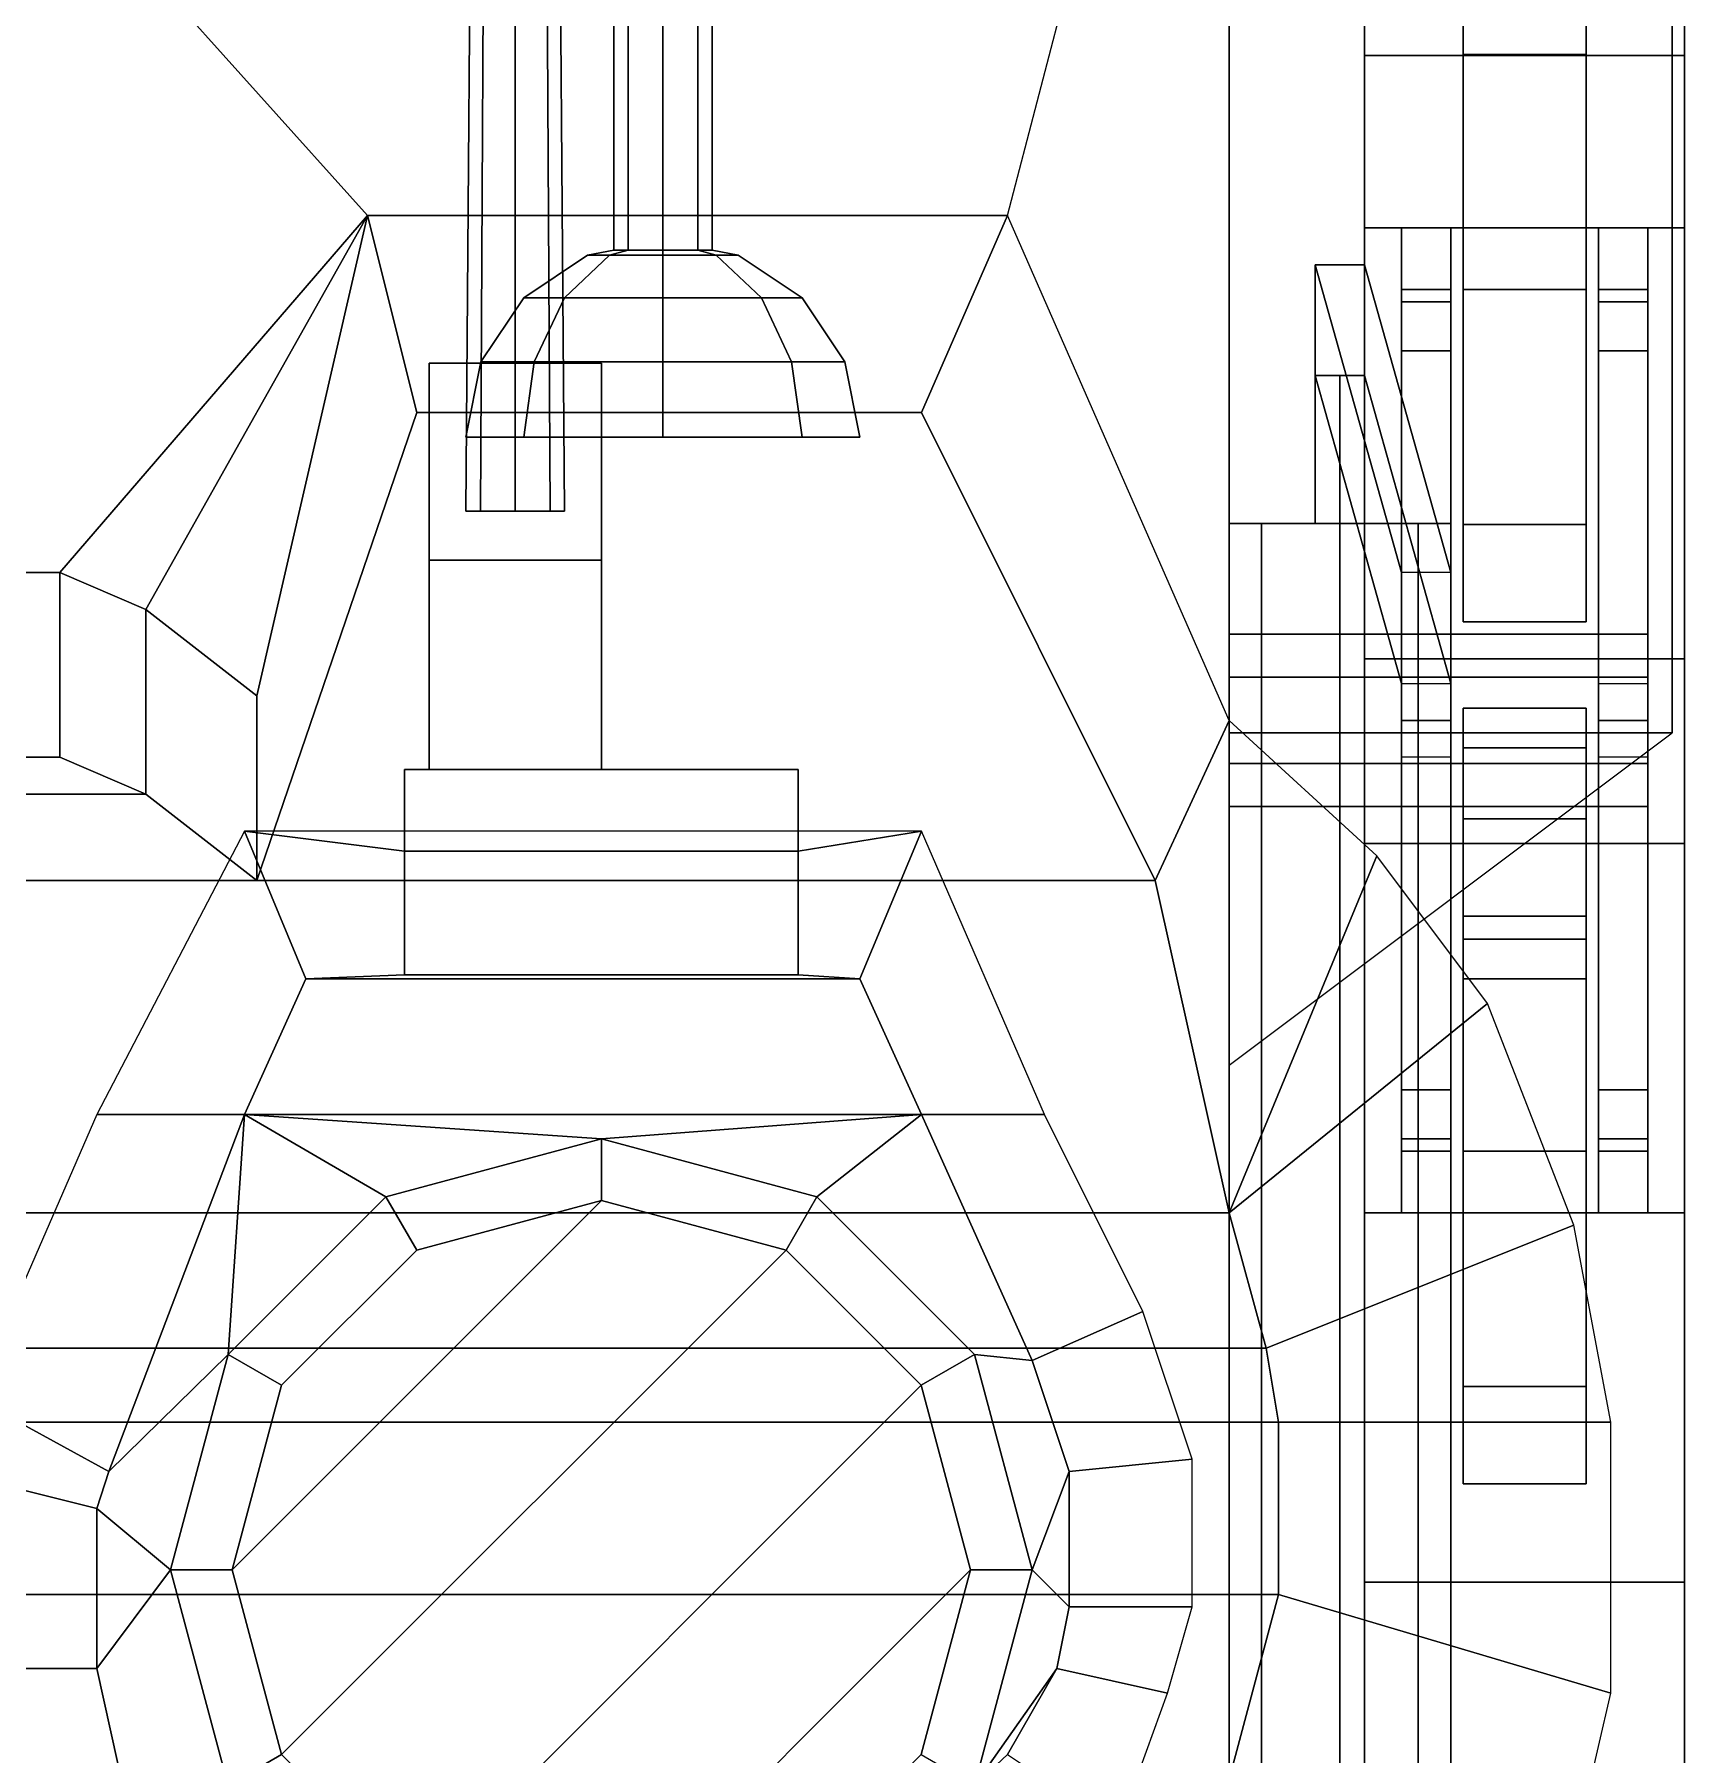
# Model space of a CAD drawing. Header units: millimetres. Extents: x -1 to 3, y -2.2 to 12.
# Drawn here: x -0.311 to 1.03, y -0.04 to 1.357 of the extents above; entities that cross this region are included whole.
import ezdxf

# ---------------------------------------------------------------- set-up
doc = ezdxf.new("R2010")
doc.units = ezdxf.units.MM
for name, color, linetype in [('barrel', 1, 'Continuous'), ('mg', 1, 'Continuous'), ('mudguards', 6, 'Continuous'), ('sleeve', 5, 'Continuous'), ('suspension', 5, 'Continuous'), ('tracks', 3, 'Continuous'), ('turret', 2, 'Continuous'), ('wheels', 2, 'Continuous')]:
    doc.layers.add(name, color=color, linetype=linetype)

msp = doc.modelspace()

# ---------------------------------------------------------------- linework, layer by layer
for points in [[(0.48, 1.21, 1.0494), (0.66, 1.9, 0.88), (-0.66, 1.9, 0.88), (-0.04, 1.21, 1.0494)], [(-0.29, 0.92, 1.1205), (-0.04, 1.21, 1.0494), (-0.66, 1.9, 0.88), (-0.44, 0.92, 1.1205)], [(0.66, -1.96, 0.88), (0.66, -1.96, 0.47), (0.66, 1.88, 0.55), (0.66, 1.9, 0.88)], [(0.66, -0.46, 1.0593), (0.66, -1.96, 0.88), (0.66, 1.9, 0.88), (0.66, 0.8, 1.15)], [(0.66, -1.96, 0.47), (0.66, -1.83, 0.36), (0.66, 1.42, 0.36), (0.66, 1.88, 0.55)], [(0.66, 1.42, 0.36), (0.66, -1.83, 0.36), (-0.66, -1.83, 0.36), (-0.66, 1.42, 0.36)], [(-0.22, 0.89, 1.1279), (-0.04, 1.21, 1.0494), (-0.04, 1.21, 1.0494), (-0.29, 0.92, 1.1205)], [(-0.13, 0.82, 1.1451), (-0.04, 1.21, 1.0494), (-0.04, 1.21, 1.0494), (-0.22, 0.89, 1.1279)], [(-0.04, 1.21, 1.0494), (-0.13, 0.82, 1.1451), (-0.13, 0.67, 1.49), (0, 1.05, 1.49)], [(0.41, 1.05, 1.49), (0.48, 1.21, 1.0494), (-0.04, 1.21, 1.0494), (0, 1.05, 1.49)], [(0.6, 0.67, 1.49), (0.66, 0.8, 1.15), (0.48, 1.21, 1.0494), (0.41, 1.05, 1.49)], [(0, 1.05, 1.49), (-0.13, 0.67, 1.49), (0.6, 0.67, 1.49), (0.41, 1.05, 1.49)], [(-0.29, 0.77, 1.49), (-0.29, 0.92, 1.1205), (-0.44, 0.92, 1.1205), (-0.44, 0.77, 1.49)], [(-0.22, 0.74, 1.49), (-0.22, 0.89, 1.1279), (-0.29, 0.92, 1.1205), (-0.29, 0.77, 1.49)], [(-0.13, 0.67, 1.49), (-0.13, 0.82, 1.1451), (-0.22, 0.89, 1.1279), (-0.22, 0.74, 1.49)], [(0.66, 0.4, 1.49), (0.66, 0.4, 1.49), (0.66, 0.8, 1.15), (0.6, 0.67, 1.49)], [(0.78, 0.69, 1.1414), (0.78, 0.69, 1.1414), (0.66, 0.8, 1.15), (0.66, 0.4, 1.49)], [(-0.22, 0.74, 1.49), (-0.29, 0.77, 1.49), (-0.44, 0.77, 1.49), (-0.52, 0.74, 1.49)], [(-0.13, 0.67, 1.49), (-0.22, 0.74, 1.49), (-0.52, 0.74, 1.49), (-0.61, 0.67, 1.49)], [(0.87, 0.57, 1.132), (0.87, 0.57, 1.132), (0.78, 0.69, 1.1414), (0.66, 0.4, 1.49)], [(-0.61, 0.67, 1.49), (-0.66, 0.4, 1.49), (0.66, 0.4, 1.49), (0.6, 0.67, 1.49)], [(0.69, 0.29, 1.49), (0.94, 0.39, 1.1179), (0.87, 0.57, 1.132), (0.66, 0.4, 1.49)], [(-0.66, 0.4, 1.49), (-0.69, 0.29, 1.49), (0.69, 0.29, 1.49), (0.66, 0.4, 1.49)], [(0.7, 0.23, 1.49), (0.97, 0.23, 1.1054), (0.94, 0.39, 1.1179), (0.69, 0.29, 1.49)], [(-0.69, 0.29, 1.49), (-0.7, 0.23, 1.49), (0.7, 0.23, 1.49), (0.69, 0.29, 1.49)], [(-0.7, 0.23, 1.49), (-0.7, 0.09, 1.49), (0.7, 0.09, 1.49), (0.7, 0.23, 1.49)], [(0.7, 0.09, 1.49), (0.97, 0.01, 1.0882), (0.97, 0.23, 1.1054), (0.7, 0.23, 1.49)], [(-0.7, 0.09, 1.49), (-0.66, -0.06, 1.49), (0.66, -0.06, 1.49), (0.7, 0.09, 1.49)], [(0.66, -0.06, 1.49), (0.94, -0.12, 1.078), (0.97, 0.01, 1.0882), (0.7, 0.09, 1.49)]]:
    msp.add_3dface(points)
at = {"layer": 'barrel'}
for points in [[(0.0553, 1.64, 1.7447), (0.045, 1.64, 1.72), (0.04, 0.97, 1.72), (0.0517, 0.97, 1.7483)], [(0.045, 1.64, 1.72), (0.0553, 1.64, 1.6953), (0.0517, 0.97, 1.6917), (0.04, 0.97, 1.72)], [(0.08, 1.64, 1.755), (0.0553, 1.64, 1.7447), (0.0517, 0.97, 1.7483), (0.08, 0.97, 1.76)], [(0.0553, 1.64, 1.6953), (0.08, 1.64, 1.685), (0.08, 0.97, 1.68), (0.0517, 0.97, 1.6917)], [(0.1047, 1.64, 1.7447), (0.08, 1.64, 1.755), (0.08, 0.97, 1.76), (0.1083, 0.97, 1.7483)], [(0.08, 1.64, 1.685), (0.1047, 1.64, 1.6953), (0.1083, 0.97, 1.6917), (0.08, 0.97, 1.68)], [(0.115, 1.64, 1.72), (0.1047, 1.64, 1.7447), (0.1083, 0.97, 1.7483), (0.12, 0.97, 1.72)], [(0.1047, 1.64, 1.6953), (0.115, 1.64, 1.72), (0.12, 0.97, 1.72), (0.1083, 0.97, 1.6917)]]:
    msp.add_3dface(points, dxfattribs=at)
at = {"layer": 'mg'}
for points in [[(0.1717, 1.49, 1.2783), (0.16, 1.49, 1.25), (0.16, 1.182, 1.25), (0.1717, 1.182, 1.2783)], [(0.16, 1.49, 1.25), (0.1717, 1.49, 1.2217), (0.1717, 1.182, 1.2217), (0.16, 1.182, 1.25)], [(0.2, 1.49, 1.29), (0.1717, 1.49, 1.2783), (0.1717, 1.182, 1.2783), (0.2, 1.182, 1.29)], [(0.1717, 1.49, 1.2217), (0.2, 1.49, 1.21), (0.2, 1.182, 1.21), (0.1717, 1.182, 1.2217)], [(0.2283, 1.49, 1.2783), (0.2, 1.49, 1.29), (0.2, 1.182, 1.29), (0.2283, 1.182, 1.2783)], [(0.2, 1.49, 1.21), (0.2283, 1.49, 1.2217), (0.2283, 1.182, 1.2217), (0.2, 1.182, 1.21)], [(0.24, 1.49, 1.25), (0.2283, 1.49, 1.2783), (0.2283, 1.182, 1.2783), (0.24, 1.182, 1.25)], [(0.2283, 1.49, 1.2217), (0.24, 1.49, 1.25), (0.24, 1.182, 1.25), (0.2283, 1.182, 1.2217)], [(0.1388, 1.1778, 1.25), (0.0869, 1.1431, 1.25), (0.12, 1.1431, 1.33), (0.1567, 1.1778, 1.2933)], [(0.1567, 1.1778, 1.2067), (0.12, 1.1431, 1.17), (0.0869, 1.1431, 1.25), (0.1388, 1.1778, 1.25)], [(0.1567, 1.1778, 1.2933), (0.12, 1.1431, 1.33), (0.2, 1.1431, 1.3631), (0.2, 1.1778, 1.3112)], [(0.2, 1.1778, 1.1888), (0.2, 1.1431, 1.1369), (0.12, 1.1431, 1.17), (0.1567, 1.1778, 1.2067)], [(0.16, 1.182, 1.25), (0.1388, 1.1778, 1.25), (0.1567, 1.1778, 1.2933), (0.1717, 1.182, 1.2783)], [(0.1717, 1.182, 1.2217), (0.1567, 1.1778, 1.2067), (0.1388, 1.1778, 1.25), (0.16, 1.182, 1.25)], [(0.1717, 1.182, 1.2783), (0.1567, 1.1778, 1.2933), (0.2, 1.1778, 1.3112), (0.2, 1.182, 1.29)], [(0.2, 1.182, 1.21), (0.2, 1.1778, 1.1888), (0.1567, 1.1778, 1.2067), (0.1717, 1.182, 1.2217)], [(0.2283, 1.182, 1.2217), (0.2433, 1.1778, 1.2067), (0.2, 1.1778, 1.1888), (0.2, 1.182, 1.21)], [(0.2, 1.182, 1.29), (0.2, 1.1778, 1.3112), (0.2433, 1.1778, 1.2933), (0.2283, 1.182, 1.2783)], [(0.2, 1.1778, 1.3112), (0.2, 1.1431, 1.3631), (0.28, 1.1431, 1.33), (0.2433, 1.1778, 1.2933)], [(0.2433, 1.1778, 1.2067), (0.28, 1.1431, 1.17), (0.2, 1.1431, 1.1369), (0.2, 1.1778, 1.1888)], [(0.24, 1.182, 1.25), (0.2612, 1.1778, 1.25), (0.2433, 1.1778, 1.2067), (0.2283, 1.182, 1.2217)], [(0.2283, 1.182, 1.2783), (0.2433, 1.1778, 1.2933), (0.2612, 1.1778, 1.25), (0.24, 1.182, 1.25)], [(0.2433, 1.1778, 1.2933), (0.28, 1.1431, 1.33), (0.3131, 1.1431, 1.25), (0.2612, 1.1778, 1.25)], [(0.2612, 1.1778, 1.25), (0.3131, 1.1431, 1.25), (0.28, 1.1431, 1.17), (0.2433, 1.1778, 1.2067)], [(0.0869, 1.1431, 1.25), (0.0522, 1.0912, 1.25), (0.0955, 1.0912, 1.3545), (0.12, 1.1431, 1.33)], [(0.12, 1.1431, 1.17), (0.0955, 1.0912, 1.1455), (0.0522, 1.0912, 1.25), (0.0869, 1.1431, 1.25)], [(0.12, 1.1431, 1.33), (0.0955, 1.0912, 1.3545), (0.2, 1.0912, 1.3978), (0.2, 1.1431, 1.3631)], [(0.2, 1.1431, 1.1369), (0.2, 1.0912, 1.1022), (0.0955, 1.0912, 1.1455), (0.12, 1.1431, 1.17)], [(0.2, 1.1431, 1.3631), (0.2, 1.0912, 1.3978), (0.3045, 1.0912, 1.3545), (0.28, 1.1431, 1.33)], [(0.28, 1.1431, 1.17), (0.3045, 1.0912, 1.1455), (0.2, 1.0912, 1.1022), (0.2, 1.1431, 1.1369)], [(0.28, 1.1431, 1.33), (0.3045, 1.0912, 1.3545), (0.3478, 1.0912, 1.25), (0.3131, 1.1431, 1.25)], [(0.3131, 1.1431, 1.25), (0.3478, 1.0912, 1.25), (0.3045, 1.0912, 1.1455), (0.28, 1.1431, 1.17)], [(0.0522, 1.0912, 1.25), (0.04, 1.03, 1.25), (0.0869, 1.03, 1.3631), (0.0955, 1.0912, 1.3545)], [(0.0955, 1.0912, 1.1455), (0.0869, 1.03, 1.1369), (0.04, 1.03, 1.25), (0.0522, 1.0912, 1.25)], [(0.0955, 1.0912, 1.3545), (0.0869, 1.03, 1.3631), (0.2, 1.03, 1.41), (0.2, 1.0912, 1.3978)], [(0.2, 1.0912, 1.1022), (0.2, 1.03, 1.09), (0.0869, 1.03, 1.1369), (0.0955, 1.0912, 1.1455)], [(0.2, 1.0912, 1.3978), (0.2, 1.03, 1.41), (0.3131, 1.03, 1.3631), (0.3045, 1.0912, 1.3545)], [(0.3045, 1.0912, 1.1455), (0.3131, 1.03, 1.1369), (0.2, 1.03, 1.09), (0.2, 1.0912, 1.1022)], [(0.3045, 1.0912, 1.3545), (0.3131, 1.03, 1.3631), (0.36, 1.03, 1.25), (0.3478, 1.0912, 1.25)], [(0.3478, 1.0912, 1.25), (0.36, 1.03, 1.25), (0.3131, 1.03, 1.1369), (0.3045, 1.0912, 1.1455)]]:
    msp.add_3dface(points, dxfattribs=at)
at = {"layer": 'mudguards'}
for points in [[(0.66, 1.73, 1.22), (0.66, 0.79, 1.15), (1.02, 0.79, 1.15), (1.02, 1.73, 1.22)], [(0.66, 1.6579, 0.9394), (0.66, 0.79, 1.15), (0.66, 0.79, 1.15), (0.66, 1.73, 1.22)], [(1.02, 1.73, 1.22), (1.02, 0.79, 1.15), (1.02, 0.79, 1.11), (1.02, 1.73, 1.18)], [(0.66, 0.79, 1.15), (0.66, 0.52, 1.1281), (0.66, 0.52, 1.1281), (1.02, 0.79, 1.15)]]:
    msp.add_3dface(points, dxfattribs=at)
at = {"layer": 'sleeve'}
for points in [[(0.01, 0.93, 1.79), (0.15, 0.93, 1.79), (0.15, 1.09, 1.68), (0.01, 1.09, 1.68)], [(0.01, 1.09, 1.68), (0.15, 1.09, 1.68), (0.15, 1.09, 1.61), (0.01, 1.09, 1.61)], [(0.01, 1.09, 1.61), (0.15, 1.09, 1.61), (0.15, 0.76, 1.61), (0.01, 0.76, 1.61)], [(0.01, 0.76, 1.61), (0.01, 0.76, 1.79), (0.01, 0.93, 1.79), (0.01, 1.09, 1.61)], [(0.01, 0.93, 1.79), (0.01, 1.09, 1.68), (0.01, 1.09, 1.61), (0.01, 0.93, 1.79)], [(0.15, 0.76, 1.79), (0.15, 0.76, 1.61), (0.15, 1.09, 1.61), (0.15, 0.93, 1.79)], [(0.15, 1.09, 1.68), (0.15, 0.93, 1.79), (0.15, 0.93, 1.79), (0.15, 1.09, 1.61)], [(0.01, 0.76, 1.79), (0.15, 0.76, 1.79), (0.15, 0.93, 1.79), (0.01, 0.93, 1.79)]]:
    msp.add_3dface(points, dxfattribs=at)
at = {"layer": 'suspension'}
for points in [[(0.8, 1.2, 0.28), (0.8, 1.15, 0.24), (0.8, 1.15, 0.37), (0.8, 1.2, 0.34)], [(0.84, 1.2, 0.28), (0.84, 1.15, 0.24), (0.8, 1.15, 0.24), (0.8, 1.2, 0.28)], [(0.84, 1.2, 0.34), (0.84, 1.2, 0.28), (0.8, 1.2, 0.28), (0.8, 1.2, 0.34)], [(0.8, 1.2, 0.34), (0.8, 1.15, 0.37), (0.84, 1.15, 0.37), (0.84, 1.2, 0.34)], [(0.84, 1.15, 0.37), (0.84, 1.15, 0.24), (0.84, 1.2, 0.28), (0.84, 1.2, 0.34)], [(0.96, 1.2, 0.34), (0.96, 1.15, 0.37), (1, 1.15, 0.37), (1, 1.2, 0.34)], [(1, 1.2, 0.34), (1, 1.2, 0.28), (0.96, 1.2, 0.28), (0.96, 1.2, 0.34)], [(1, 1.2, 0.28), (1, 1.15, 0.24), (0.96, 1.15, 0.24), (0.96, 1.2, 0.28)], [(0.96, 1.2, 0.28), (0.96, 1.15, 0.24), (0.96, 1.15, 0.37), (0.96, 1.2, 0.34)], [(1, 1.15, 0.37), (1, 1.15, 0.24), (1, 1.2, 0.28), (1, 1.2, 0.34)], [(0.77, 1.17, 0.69), (0.77, 1.17, 0.56), (0.73, 1.17, 0.56), (0.73, 1.17, 0.69)], [(0.73, 1.17, 0.69), (0.73, 1.17, 0.56), (0.73, 1.08, 0.56), (0.73, 1.08, 0.69)], [(0.77, 1.08, 0.69), (0.77, 1.17, 0.69), (0.73, 1.17, 0.69), (0.73, 1.08, 0.69)], [(0.77, 1.17, 0.56), (0.84, 0.92, 0.43), (0.8, 0.92, 0.43), (0.73, 1.17, 0.56)], [(0.73, 1.17, 0.56), (0.8, 0.92, 0.43), (0.8, 0.83, 0.46), (0.73, 1.08, 0.56)], [(0.77, 1.08, 0.56), (0.77, 1.17, 0.56), (0.77, 1.17, 0.69), (0.77, 1.08, 0.69)], [(0.84, 0.83, 0.46), (0.84, 0.92, 0.43), (0.77, 1.17, 0.56), (0.77, 1.08, 0.56)], [(0.8, 1.15, 0.24), (0.8, 1.1, 0.29), (0.8, 1.14, 0.36), (0.8, 1.15, 0.37)], [(0.84, 1.15, 0.24), (0.84, 1.1, 0.29), (0.8, 1.1, 0.29), (0.8, 1.15, 0.24)], [(0.8, 1.15, 0.37), (0.8, 1.14, 0.36), (0.84, 1.14, 0.36), (0.84, 1.15, 0.37)], [(0.84, 1.14, 0.36), (0.84, 1.1, 0.29), (0.84, 1.15, 0.24), (0.84, 1.15, 0.37)], [(0.96, 1.15, 0.37), (0.96, 1.14, 0.36), (1, 1.14, 0.36), (1, 1.15, 0.37)], [(1, 1.15, 0.24), (1, 1.1, 0.29), (0.96, 1.1, 0.29), (0.96, 1.15, 0.24)], [(0.96, 1.15, 0.24), (0.96, 1.1, 0.29), (0.96, 1.14, 0.36), (0.96, 1.15, 0.37)], [(1, 1.14, 0.36), (1, 1.1, 0.29), (1, 1.15, 0.24), (1, 1.15, 0.37)], [(0.8, 1.14, 0.36), (0.8, 0.83, 0.46), (0.84, 0.83, 0.46), (0.84, 1.14, 0.36)], [(0.8, 1.1, 0.29), (0.8, 0.8, 0.32), (0.8, 0.83, 0.46), (0.8, 1.14, 0.36)], [(0.84, 0.83, 0.46), (0.84, 0.8, 0.32), (0.84, 1.1, 0.29), (0.84, 1.14, 0.36)], [(0.96, 1.1, 0.29), (0.96, 0.8, 0.32), (0.96, 0.83, 0.46), (0.96, 1.14, 0.36)], [(0.96, 1.14, 0.36), (0.96, 0.83, 0.46), (1, 0.83, 0.46), (1, 1.14, 0.36)], [(1, 0.83, 0.46), (1, 0.8, 0.32), (1, 1.1, 0.29), (1, 1.14, 0.36)], [(0.84, 1.1, 0.29), (0.84, 0.8, 0.32), (0.8, 0.8, 0.32), (0.8, 1.1, 0.29)], [(1, 1.1, 0.29), (1, 0.8, 0.32), (0.96, 0.8, 0.32), (0.96, 1.1, 0.29)], [(0.73, 1.08, 0.67), (0.75, 1.08, 0.65), (0.75, 0.96, 0.65), (0.73, 0.96, 0.67)], [(0.75, 1.08, 0.69), (0.73, 1.08, 0.67), (0.73, 0.96, 0.67), (0.75, 0.96, 0.69)], [(0.73, 1.08, 0.69), (0.73, 1.08, 0.56), (0.77, 1.08, 0.56), (0.77, 1.08, 0.69)], [(0.73, 1.08, 0.56), (0.8, 0.83, 0.46), (0.84, 0.83, 0.46), (0.77, 1.08, 0.56)], [(0.75, 1.08, 0.65), (0.77, 1.08, 0.67), (0.77, 0.96, 0.67), (0.75, 0.96, 0.65)], [(0.77, 1.08, 0.67), (0.75, 1.08, 0.69), (0.75, 0.96, 0.69), (0.77, 0.96, 0.67)], [(0.84, 0.96, 0.67), (0.6864, 0.96, 0.6064), (0.66, 0.96, 0.67), (0.8136, 0.96, 0.7336)], [(0.8136, 0.96, 0.7336), (0.66, 0.96, 0.67), (0.6864, 0.96, 0.7336), (0.75, 0.96, 0.76)], [(0.66, 0.96, 0.67), (0.6864, 0.96, 0.6064), (0.6864, -0.88, 0.6064), (0.66, -0.88, 0.67)], [(0.6864, 0.96, 0.7336), (0.66, 0.96, 0.67), (0.66, -0.88, 0.67), (0.6864, -0.88, 0.7336)], [(0.8136, 0.96, 0.6064), (0.75, 0.96, 0.58), (0.6864, 0.96, 0.6064), (0.84, 0.96, 0.67)], [(0.6864, 0.96, 0.6064), (0.75, 0.96, 0.58), (0.75, -0.88, 0.58), (0.6864, -0.88, 0.6064)], [(0.75, 0.96, 0.76), (0.6864, 0.96, 0.7336), (0.6864, -0.88, 0.7336), (0.75, -0.88, 0.76)], [(0.75, 0.96, 0.58), (0.8136, 0.96, 0.6064), (0.8136, -0.88, 0.6064), (0.75, -0.88, 0.58)], [(0.8136, 0.96, 0.7336), (0.75, 0.96, 0.76), (0.75, -0.88, 0.76), (0.8136, -0.88, 0.7336)], [(0.8136, 0.96, 0.6064), (0.84, 0.96, 0.67), (0.84, -0.88, 0.67), (0.8136, -0.88, 0.6064)], [(0.84, 0.96, 0.67), (0.8136, 0.96, 0.7336), (0.8136, -0.88, 0.7336), (0.84, -0.88, 0.67)], [(0.66, 0.835, 0.3394), (0.66, 0.87, 0.4), (1, 0.87, 0.4), (1, 0.835, 0.3394)], [(0.66, 0.87, 0.4), (0.66, 0.835, 0.4606), (1, 0.835, 0.4606), (1, 0.87, 0.4)], [(1, 0.87, 0.4), (1, 0.73, 0.4), (1, 0.765, 0.3394), (1, 0.835, 0.3394)], [(1, 0.835, 0.4606), (1, 0.765, 0.4606), (1, 0.73, 0.4), (1, 0.87, 0.4)], [(0.66, 0.765, 0.3394), (0.66, 0.835, 0.3394), (1, 0.835, 0.3394), (1, 0.765, 0.3394)], [(0.66, 0.835, 0.4606), (0.66, 0.765, 0.4606), (1, 0.765, 0.4606), (1, 0.835, 0.4606)], [(0.8, 0.5, 0.29), (0.8, 0.8, 0.32), (0.84, 0.8, 0.32), (0.84, 0.5, 0.29)], [(0.8, 0.77, 0.46), (0.8, 0.8, 0.32), (0.8, 0.5, 0.29), (0.8, 0.46, 0.36)], [(0.84, 0.5, 0.29), (0.84, 0.8, 0.32), (0.84, 0.77, 0.46), (0.84, 0.46, 0.36)], [(0.96, 0.5, 0.29), (0.96, 0.8, 0.32), (1, 0.8, 0.32), (1, 0.5, 0.29)], [(0.96, 0.77, 0.46), (0.96, 0.8, 0.32), (0.96, 0.5, 0.29), (0.96, 0.46, 0.36)], [(1, 0.5, 0.29), (1, 0.8, 0.32), (1, 0.77, 0.46), (1, 0.46, 0.36)], [(0.84, 0.46, 0.36), (0.84, 0.77, 0.46), (0.8, 0.77, 0.46), (0.8, 0.46, 0.36)], [(1, 0.46, 0.36), (1, 0.77, 0.46), (0.96, 0.77, 0.46), (0.96, 0.46, 0.36)], [(0.66, 0.765, 0.4606), (0.66, 0.73, 0.4), (1, 0.73, 0.4), (1, 0.765, 0.4606)], [(0.66, 0.73, 0.4), (0.66, 0.765, 0.3394), (1, 0.765, 0.3394), (1, 0.73, 0.4)], [(0.8, 0.45, 0.24), (0.8, 0.5, 0.29), (0.84, 0.5, 0.29), (0.84, 0.45, 0.24)], [(0.8, 0.46, 0.36), (0.8, 0.5, 0.29), (0.8, 0.45, 0.24), (0.8, 0.45, 0.37)], [(0.84, 0.45, 0.24), (0.84, 0.5, 0.29), (0.84, 0.46, 0.36), (0.84, 0.45, 0.37)], [(0.96, 0.45, 0.24), (0.96, 0.5, 0.29), (1, 0.5, 0.29), (1, 0.45, 0.24)], [(0.96, 0.46, 0.36), (0.96, 0.5, 0.29), (0.96, 0.45, 0.24), (0.96, 0.45, 0.37)], [(1, 0.45, 0.24), (1, 0.5, 0.29), (1, 0.46, 0.36), (1, 0.45, 0.37)], [(0.84, 0.45, 0.37), (0.84, 0.46, 0.36), (0.8, 0.46, 0.36), (0.8, 0.45, 0.37)], [(0.8, 0.4, 0.28), (0.8, 0.45, 0.24), (0.84, 0.45, 0.24), (0.84, 0.4, 0.28)], [(0.84, 0.4, 0.34), (0.84, 0.45, 0.37), (0.8, 0.45, 0.37), (0.8, 0.4, 0.34)], [(0.8, 0.45, 0.37), (0.8, 0.45, 0.24), (0.8, 0.4, 0.28), (0.8, 0.4, 0.34)], [(0.84, 0.4, 0.28), (0.84, 0.45, 0.24), (0.84, 0.45, 0.37), (0.84, 0.4, 0.34)], [(1, 0.45, 0.37), (1, 0.46, 0.36), (0.96, 0.46, 0.36), (0.96, 0.45, 0.37)], [(0.96, 0.4, 0.28), (0.96, 0.45, 0.24), (1, 0.45, 0.24), (1, 0.4, 0.28)], [(0.96, 0.45, 0.37), (0.96, 0.45, 0.24), (0.96, 0.4, 0.28), (0.96, 0.4, 0.34)], [(1, 0.4, 0.34), (1, 0.45, 0.37), (0.96, 0.45, 0.37), (0.96, 0.4, 0.34)], [(1, 0.4, 0.28), (1, 0.45, 0.24), (1, 0.45, 0.37), (1, 0.4, 0.34)], [(0.8, 0.4, 0.34), (0.8, 0.4, 0.28), (0.84, 0.4, 0.28), (0.84, 0.4, 0.34)], [(0.96, 0.4, 0.34), (0.96, 0.4, 0.28), (1, 0.4, 0.28), (1, 0.4, 0.34)]]:
    msp.add_3dface(points, dxfattribs=at)
at = {"layer": 'tracks'}
for points in [[(0.77, 1.93, 0.47), (0.77, 1.34, 0.04), (0.77, 1.34, 0.07), (0.77, 1.92, 0.5)], [(1.03, 1.93, 0.47), (1.03, 1.34, 0.04), (0.77, 1.34, 0.04), (0.77, 1.93, 0.47)], [(1.03, 1.34, 0.07), (1.03, 1.34, 0.04), (1.03, 1.93, 0.47), (1.03, 1.92, 0.5)], [(0.77, 1.92, 0.5), (0.77, 1.34, 0.07), (1.03, 1.34, 0.07), (1.03, 1.92, 0.5)], [(1.03, 0.85, 0.95), (1.03, 1.5, 1.01), (0.77, 1.5, 1.01), (0.77, 0.85, 0.95)], [(0.77, 0.85, 0.95), (0.77, 1.5, 1.01), (0.77, 1.5, 0.97), (0.77, 0.85, 0.91)], [(0.77, 0.85, 0.91), (0.77, 1.5, 0.97), (1.03, 1.5, 0.97), (1.03, 0.85, 0.91)], [(1.03, 1.5, 0.97), (1.03, 1.5, 1.01), (1.03, 0.85, 0.95), (1.03, 0.85, 0.91)], [(0.77, 1.34, 0.04), (0.77, 1.2), (0.77, 1.2, 0.03), (0.77, 1.34, 0.07)], [(1.03, 1.34, 0.04), (1.03, 1.2), (0.77, 1.2), (0.77, 1.34, 0.04)], [(0.77, 1.34, 0.07), (0.77, 1.2, 0.03), (1.03, 1.2, 0.03), (1.03, 1.34, 0.07)], [(1.03, 1.2, 0.03), (1.03, 1.2), (1.03, 1.34, 0.04), (1.03, 1.34, 0.07)], [(0.77, 1.2, 0.03), (0.77, -1.14, 0.03), (1.03, -1.14, 0.03), (1.03, 1.2, 0.03)], [(0.77, 1.2), (0.77, -1.14), (0.77, -1.14, 0.03), (0.77, 1.2, 0.03)], [(1.03, 1.2), (1.03, -1.14), (0.77, -1.14), (0.77, 1.2)], [(1.03, -1.14, 0.03), (1.03, -1.14), (1.03, 1.2), (1.03, 1.2, 0.03)], [(0.77, 0.7, 0.94), (0.77, 0.85, 0.95), (0.77, 0.85, 0.91), (0.77, 0.7, 0.9)], [(1.03, 0.7, 0.94), (1.03, 0.85, 0.95), (0.77, 0.85, 0.95), (0.77, 0.7, 0.94)], [(0.77, 0.7, 0.9), (0.77, 0.85, 0.91), (1.03, 0.85, 0.91), (1.03, 0.7, 0.9)], [(1.03, 0.85, 0.91), (1.03, 0.85, 0.95), (1.03, 0.7, 0.94), (1.03, 0.7, 0.9)], [(0.77, 0.4, 0.87), (0.77, 0.7, 0.9), (1.03, 0.7, 0.9), (1.03, 0.4, 0.87)], [(0.77, 0.4, 0.91), (0.77, 0.7, 0.94), (0.77, 0.7, 0.9), (0.77, 0.4, 0.87)], [(1.03, 0.4, 0.91), (1.03, 0.7, 0.94), (0.77, 0.7, 0.94), (0.77, 0.4, 0.91)], [(1.03, 0.7, 0.9), (1.03, 0.7, 0.94), (1.03, 0.4, 0.91), (1.03, 0.4, 0.87)], [(1.03, 0.1, 0.87), (1.03, 0.4, 0.91), (0.77, 0.4, 0.91), (0.77, 0.1, 0.87)], [(0.77, 0.1, 0.87), (0.77, 0.4, 0.91), (0.77, 0.4, 0.87), (0.77, 0.1, 0.83)], [(0.77, 0.1, 0.83), (0.77, 0.4, 0.87), (1.03, 0.4, 0.87), (1.03, 0.1, 0.83)], [(1.03, 0.4, 0.87), (1.03, 0.4, 0.91), (1.03, 0.1, 0.87), (1.03, 0.1, 0.83)], [(0.77, -0.63, 0.86), (0.77, 0.1, 0.87), (0.77, 0.1, 0.83), (0.77, -0.63, 0.82)], [(1.03, -0.63, 0.86), (1.03, 0.1, 0.87), (0.77, 0.1, 0.87), (0.77, -0.63, 0.86)], [(0.77, -0.63, 0.82), (0.77, 0.1, 0.83), (1.03, 0.1, 0.83), (1.03, -0.63, 0.82)], [(1.03, 0.1, 0.83), (1.03, 0.1, 0.87), (1.03, -0.63, 0.86), (1.03, -0.63, 0.82)]]:
    msp.add_3dface(points, dxfattribs=at)
at = {"layer": 'turret'}
for points in [[(-0.01, 0.5932, 1.86), (0.31, 0.5932, 1.86), (0.31, 0.76, 1.86), (-0.01, 0.76, 1.86)], [(-0.01, 0.76, 1.86), (0.31, 0.76, 1.86), (0.31, 0.76, 1.57), (-0.01, 0.76, 1.57)], [(-0.01, 0.76, 1.57), (0.31, 0.76, 1.57), (0.31, 0.6937, 1.5416), (-0.01, 0.6937, 1.5416)], [(-0.01, 0.6937, 1.5416), (-0.01, 0.5932, 1.86), (-0.01, 0.76, 1.86), (-0.01, 0.76, 1.57)], [(0.31, 0.5932, 1.86), (0.31, 0.6937, 1.5416), (0.31, 0.76, 1.57), (0.31, 0.76, 1.86)], [(-0.14, 0.71, 1.49), (-0.26, 0.48, 1.49), (-0.14, 0.48, 1.93), (-0.09, 0.59, 1.87)], [(-0.01, 0.6937, 1.5416), (0.31, 0.6937, 1.5416), (0.41, 0.71, 1.49), (-0.14, 0.71, 1.49)], [(-0.14, 0.71, 1.49), (-0.09, 0.59, 1.87), (-0.01, 0.5932, 1.86), (-0.01, 0.6937, 1.5416)], [(0.36, 0.59, 1.87), (0.41, 0.71, 1.49), (0.31, 0.6937, 1.5416), (0.31, 0.5932, 1.86)], [(0.36, 0.59, 1.87), (0.41, 0.48, 1.93), (0.51, 0.48, 1.49), (0.41, 0.71, 1.49)], [(-0.14, 0.48, 1.93), (0.41, 0.48, 1.93), (0.36, 0.59, 1.87), (-0.09, 0.59, 1.87)], [(-0.09, 0.59, 1.87), (0.36, 0.59, 1.87), (0.31, 0.5932, 1.86), (-0.01, 0.5932, 1.86)], [(-0.26, 0.48, 1.49), (-0.36, 0.25, 1.49), (-0.25, 0.19, 1.93), (-0.14, 0.48, 1.93)], [(-0.14, 0.48, 1.93), (-0.14, 0.48, 1.93), (-0.25, 0.19, 1.93), (-0.1531, 0.285, 1.93)], [(-0.14, 0.48, 1.93), (-0.14, 0.48, 1.93), (-0.1531, 0.285, 1.93), (-0.025, 0.4131, 1.93)], [(0.15, 0.46, 1.93), (0.15, 0.46, 1.93), (0.41, 0.48, 1.93), (-0.14, 0.48, 1.93)], [(-0.14, 0.48, 1.93), (-0.14, 0.48, 1.93), (-0.025, 0.4131, 1.93), (0.15, 0.46, 1.93)], [(0.325, 0.4131, 1.93), (0.325, 0.4131, 1.93), (0.41, 0.48, 1.93), (0.15, 0.46, 1.93)], [(0.5, 0.28, 1.93), (0.41, 0.48, 1.93), (0.325, 0.4131, 1.93), (0.4531, 0.285, 1.93)], [(0.41, 0.48, 1.93), (0.5, 0.28, 1.93), (0.59, 0.32, 1.49), (0.51, 0.48, 1.49)], [(0.15, 0.46, 2.1), (-0.025, 0.4131, 2.1), (0, 0.3698, 2.13), (0.15, 0.41, 2.13)], [(0.15, 0.46, 1.93), (-0.025, 0.4131, 1.93), (-0.025, 0.4131, 2.1), (0.15, 0.46, 2.1)], [(0.325, 0.4131, 2.1), (0.15, 0.46, 2.1), (0.15, 0.41, 2.13), (0.3, 0.3698, 2.13)], [(0.325, 0.4131, 1.93), (0.15, 0.46, 1.93), (0.15, 0.46, 2.1), (0.325, 0.4131, 2.1)], [(-0.025, 0.4131, 2.1), (-0.1531, 0.285, 2.1), (-0.1098, 0.26, 2.13), (0, 0.3698, 2.13)], [(-0.025, 0.4131, 1.93), (-0.1531, 0.285, 1.93), (-0.1531, 0.285, 2.1), (-0.025, 0.4131, 2.1)], [(0, 0.3698, 2.13), (-0.1098, 0.26, 2.13), (-0.15, 0.11, 2.13), (0.15, 0.41, 2.13)], [(0.15, 0.41, 2.13), (-0.15, 0.11, 2.13), (-0.1098, -0.04, 2.13), (0.3, 0.3698, 2.13)], [(0.4531, 0.285, 2.1), (0.325, 0.4131, 2.1), (0.3, 0.3698, 2.13), (0.4098, 0.26, 2.13)], [(0.4531, 0.285, 1.93), (0.325, 0.4131, 1.93), (0.325, 0.4131, 2.1), (0.4531, 0.285, 2.1)], [(0.3, 0.3698, 2.13), (-0.1098, -0.04, 2.13), (0, -0.1498, 2.13), (0.4098, 0.26, 2.13)], [(0.63, 0.2, 1.49), (0.59, 0.32, 1.49), (0.5, 0.28, 1.93), (0.53, 0.19, 1.93)], [(-0.25, 0.19, 1.93), (-0.26, 0.16, 1.93), (-0.2, 0.11, 1.93), (-0.1531, 0.285, 1.93)], [(-0.1531, 0.285, 2.1), (-0.2, 0.11, 2.1), (-0.15, 0.11, 2.13), (-0.1098, 0.26, 2.13)], [(-0.1531, 0.285, 1.93), (-0.2, 0.11, 1.93), (-0.2, 0.11, 2.1), (-0.1531, 0.285, 2.1)], [(0.5, 0.11, 2.1), (0.4531, 0.285, 2.1), (0.4098, 0.26, 2.13), (0.45, 0.11, 2.13)], [(0.5, 0.11, 1.93), (0.4531, 0.285, 1.93), (0.4531, 0.285, 2.1), (0.5, 0.11, 2.1)], [(0.53, 0.19, 1.93), (0.5, 0.28, 1.93), (0.4531, 0.285, 1.93), (0.5, 0.11, 1.93)], [(0.4098, 0.26, 2.13), (0, -0.1498, 2.13), (0.15, -0.19, 2.13), (0.45, 0.11, 2.13)], [(-0.36, 0.25, 1.49), (-0.38, 0.19, 1.49), (-0.26, 0.16, 1.93), (-0.25, 0.19, 1.93)], [(0.63, 0.08, 1.49), (0.63, 0.2, 1.49), (0.53, 0.19, 1.93), (0.53, 0.08, 1.93)], [(-0.38, 0.19, 1.49), (-0.38, 0.03, 1.49), (-0.26, 0.03, 1.93), (-0.26, 0.16, 1.93)], [(0.5, 0.11, 1.93), (0.5, 0.11, 1.93), (0.53, 0.08, 1.93), (0.53, 0.19, 1.93)], [(-0.26, 0.16, 1.93), (-0.26, 0.03, 1.93), (-0.2, 0.11, 1.93)], [(-0.26, 0.03, 1.93), (-0.22, -0.15, 1.93), (-0.1531, -0.065, 1.93), (-0.2, 0.11, 1.93)], [(-0.2, 0.11, 2.1), (-0.1531, -0.065, 2.1), (-0.1098, -0.04, 2.13), (-0.15, 0.11, 2.13)], [(-0.2, 0.11, 1.93), (-0.1531, -0.065, 1.93), (-0.1531, -0.065, 2.1), (-0.2, 0.11, 2.1)], [(0.45, 0.11, 2.13), (0.15, -0.19, 2.13), (0.3, -0.1498, 2.13), (0.4098, -0.04, 2.13)], [(0.4531, -0.065, 2.1), (0.5, 0.11, 2.1), (0.45, 0.11, 2.13), (0.4098, -0.04, 2.13)], [(0.4531, -0.065, 1.93), (0.5, 0.11, 1.93), (0.5, 0.11, 2.1), (0.4531, -0.065, 2.1)], [(0.52, 0.03, 1.93), (0.53, 0.08, 1.93), (0.5, 0.11, 1.93), (0.4531, -0.065, 1.93)], [(0.61, 0.01, 1.49), (0.63, 0.08, 1.49), (0.53, 0.08, 1.93), (0.52, 0.03, 1.93)], [(-0.38, 0.03, 1.49), (-0.33, -0.23, 1.49), (-0.22, -0.15, 1.93), (-0.26, 0.03, 1.93)], [(0.4531, -0.065, 1.93), (0.4531, -0.065, 1.93), (0.48, -0.04, 1.93), (0.52, 0.03, 1.93)], [(0.57, -0.1, 1.49), (0.61, 0.01, 1.49), (0.52, 0.03, 1.93), (0.48, -0.04, 1.93)], [(-0.1531, -0.065, 2.1), (-0.025, -0.1931, 2.1), (0, -0.1498, 2.13), (-0.1098, -0.04, 2.13)]]:
    msp.add_3dface(points, dxfattribs=at)
at = {"layer": 'wheels'}
for points in [[(0.95, 1.42, 0.3), (0.95, 1.3409, 0.1091), (0.85, 1.3409, 0.1091), (0.85, 1.42, 0.3)], [(0.85, 1.3409, 0.1091), (0.85, 1.15, 0.03), (0.85, 0.9591, 0.1091), (0.85, 1.42, 0.3)], [(0.85, 1.42, 0.3), (0.85, 0.9591, 0.1091), (0.85, 0.88, 0.3), (0.85, 1.3409, 0.4909)], [(0.95, 1.3409, 0.4909), (0.95, 1.42, 0.3), (0.85, 1.42, 0.3), (0.85, 1.3409, 0.4909)], [(0.95, 0.9591, 0.4909), (0.95, 1.42, 0.3), (0.95, 1.3409, 0.4909), (0.95, 1.15, 0.57)], [(0.95, 0.88, 0.3), (0.95, 1.3409, 0.1091), (0.95, 1.42, 0.3), (0.95, 0.9591, 0.4909)], [(0.95, 1.15, 0.57), (0.95, 1.3409, 0.4909), (0.85, 1.3409, 0.4909), (0.85, 1.15, 0.57)], [(0.85, 1.3409, 0.4909), (0.85, 0.88, 0.3), (0.85, 0.9591, 0.4909), (0.85, 1.15, 0.57)], [(0.95, 1.3409, 0.1091), (0.95, 1.15, 0.03), (0.85, 1.15, 0.03), (0.85, 1.3409, 0.1091)], [(0.95, 0.9591, 0.1091), (0.95, 1.15, 0.03), (0.95, 1.3409, 0.1091), (0.95, 0.88, 0.3)], [(0.95, 0.9591, 0.4909), (0.95, 1.15, 0.57), (0.85, 1.15, 0.57), (0.85, 0.9591, 0.4909)], [(0.95, 1.15, 0.03), (0.95, 0.9591, 0.1091), (0.85, 0.9591, 0.1091), (0.85, 1.15, 0.03)], [(0.95, 0.9591, 0.1091), (0.95, 0.88, 0.3), (0.85, 0.88, 0.3), (0.85, 0.9591, 0.1091)], [(0.95, 0.88, 0.3), (0.95, 0.9591, 0.4909), (0.85, 0.9591, 0.4909), (0.85, 0.88, 0.3)], [(0.85, 0.81, 0.79), (0.85, 0.7778, 0.8678), (0.95, 0.7778, 0.8678), (0.95, 0.81, 0.79)], [(0.85, 0.7778, 0.7122), (0.85, 0.81, 0.79), (0.95, 0.81, 0.79), (0.95, 0.7778, 0.7122)], [(0.95, 0.7778, 0.8678), (0.95, 0.59, 0.79), (0.95, 0.6222, 0.7122), (0.95, 0.81, 0.79)], [(0.95, 0.81, 0.79), (0.95, 0.6222, 0.7122), (0.95, 0.7, 0.68), (0.95, 0.7778, 0.7122)], [(0.85, 0.7, 0.68), (0.85, 0.7778, 0.7122), (0.95, 0.7778, 0.7122), (0.95, 0.7, 0.68)], [(0.85, 0.7778, 0.8678), (0.85, 0.7, 0.9), (0.95, 0.7, 0.9), (0.95, 0.7778, 0.8678)], [(0.95, 0.7, 0.9), (0.95, 0.6222, 0.8678), (0.95, 0.59, 0.79), (0.95, 0.7778, 0.8678)], [(0.85, 0.72, 0.3), (0.85, 0.2591, 0.1091), (0.85, 0.18, 0.3), (0.85, 0.6409, 0.4909)], [(0.85, 0.6409, 0.1091), (0.85, 0.45, 0.03), (0.85, 0.2591, 0.1091), (0.85, 0.72, 0.3)], [(0.95, 0.72, 0.3), (0.95, 0.6409, 0.1091), (0.85, 0.6409, 0.1091), (0.85, 0.72, 0.3)], [(0.95, 0.6409, 0.4909), (0.95, 0.72, 0.3), (0.85, 0.72, 0.3), (0.85, 0.6409, 0.4909)], [(0.95, 0.2591, 0.4909), (0.95, 0.72, 0.3), (0.95, 0.6409, 0.4909), (0.95, 0.45, 0.57)], [(0.95, 0.18, 0.3), (0.95, 0.6409, 0.1091), (0.95, 0.72, 0.3), (0.95, 0.2591, 0.4909)], [(0.85, 0.6222, 0.7122), (0.85, 0.7, 0.68), (0.95, 0.7, 0.68), (0.95, 0.6222, 0.7122)], [(0.85, 0.7, 0.9), (0.85, 0.6222, 0.8678), (0.95, 0.6222, 0.8678), (0.95, 0.7, 0.9)], [(0.85, 0.6409, 0.4909), (0.85, 0.18, 0.3), (0.85, 0.2591, 0.4909), (0.85, 0.45, 0.57)], [(0.95, 0.45, 0.57), (0.95, 0.6409, 0.4909), (0.85, 0.6409, 0.4909), (0.85, 0.45, 0.57)], [(0.95, 0.6409, 0.1091), (0.95, 0.45, 0.03), (0.85, 0.45, 0.03), (0.85, 0.6409, 0.1091)], [(0.95, 0.2591, 0.1091), (0.95, 0.45, 0.03), (0.95, 0.6409, 0.1091), (0.95, 0.18, 0.3)], [(0.85, 0.6222, 0.8678), (0.85, 0.59, 0.79), (0.95, 0.59, 0.79), (0.95, 0.6222, 0.8678)], [(0.85, 0.59, 0.79), (0.85, 0.6222, 0.7122), (0.95, 0.6222, 0.7122), (0.95, 0.59, 0.79)], [(0.95, 0.2591, 0.4909), (0.95, 0.45, 0.57), (0.85, 0.45, 0.57), (0.85, 0.2591, 0.4909)], [(0.95, 0.45, 0.03), (0.95, 0.2591, 0.1091), (0.85, 0.2591, 0.1091), (0.85, 0.45, 0.03)], [(0.95, 0.2591, 0.1091), (0.95, 0.18, 0.3), (0.85, 0.18, 0.3), (0.85, 0.2591, 0.1091)], [(0.95, 0.18, 0.3), (0.95, 0.2591, 0.4909), (0.85, 0.2591, 0.4909), (0.85, 0.18, 0.3)]]:
    msp.add_3dface(points, dxfattribs=at)

doc.saveas('drawing.dxf')
